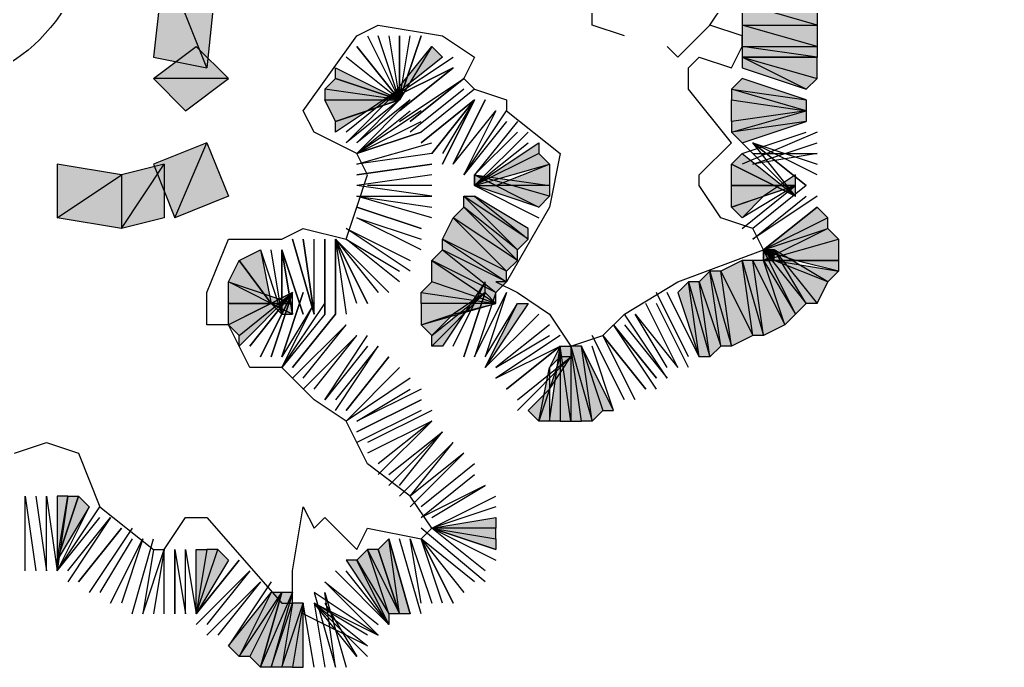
# Model space of a CAD drawing. Header units: millimetres. Extents: x 658 to 813, y 806 to 883.
# Drawn here: x 784.7222 to 785.0019, y 862.6487 to 862.8326 of the extents above; entities that cross this region are included whole.
import ezdxf

# ---------------------------------------------------------------- set-up
doc = ezdxf.new("R2010")
doc.units = ezdxf.units.MM
doc.header["$LTSCALE"] = 0.1
doc.linetypes.add('atContinuous2', pattern=[0])
for name, color, linetype in [('BATKAB', 7, 'Continuous'), ('LINK SN', 7, 'Continuous'), ('PANTAI', 7, 'Continuous'), ('pantai1', 7, 'Continuous'), ('RENC-JL-SN', 7, 'Continuous'), ('zat_Mask_solid', 7, 'Continuous')]:
    doc.layers.add(name, color=color, linetype=linetype)

msp = doc.modelspace()

# ---------------------------------------------------------------- hatches: boundary and pattern name
at = {"layer": 'pantai1'}
h = msp.add_hatch(color=7, dxfattribs=at)
h.paths.add_polyline_path([(784.92738, 862.83106), (784.94866, 862.83106), (784.92738, 862.83714)], flags=16)
h.paths.add_polyline_path([(784.94866, 862.83106), (784.92738, 862.83714), (784.94866, 862.84018)])
h = msp.add_hatch(color=7, dxfattribs=at)
h.paths.add_polyline_path([(784.92738, 862.82498), (784.94866, 862.82498), (784.92738, 862.83106)], flags=16)
h.paths.add_polyline_path([(784.94866, 862.82498), (784.92738, 862.83106), (784.94866, 862.83106)])
for points in [[(784.83922, 862.82498), (784.84226, 862.82194), (784.82706, 862.80978)], [(784.81186, 862.81586), (784.81186, 862.8189), (784.8301, 862.80978)], [(784.82098, 862.80674), (784.8301, 862.80978), (784.8301, 862.81282)], [(784.82098, 862.80674), (784.81186, 862.80066), (784.81186, 862.8037)], [(784.92738, 862.79762), (784.94562, 862.8037), (784.92434, 862.80066)], [(784.85746, 862.78546), (784.87266, 862.79154), (784.87266, 862.78546)], [(784.9365, 862.78546), (784.92434, 862.78546), (784.92434, 862.79154)], [(784.85746, 862.78546), (784.85138, 862.7885), (784.85138, 862.78546)], [(784.93346, 862.78242), (784.94258, 862.78546), (784.94258, 862.7885)], [(784.92434, 862.77938), (784.92434, 862.78546), (784.94258, 862.78546)], [(784.93346, 862.78242), (784.92738, 862.77634), (784.92434, 862.77938)], [(784.79362, 862.75202), (784.7845, 862.76418), (784.79058, 862.76722)], [(784.79362, 862.75202), (784.78146, 862.7581), (784.7845, 862.76418)], [(784.9365, 862.76418), (784.95474, 862.76114), (784.9517, 862.7581)], [(784.84834, 862.74898), (784.85442, 862.75506), (784.85442, 862.7581)], [(784.90914, 862.75506), (784.91522, 862.73682), (784.91218, 862.7581)], [(784.79362, 862.75202), (784.7997, 862.75202), (784.7997, 862.75506)], [(784.85442, 862.75506), (784.83922, 862.73986), (784.83922, 862.7429)], [(784.8453, 862.74898), (784.85746, 862.75202), (784.85442, 862.75506)], [(784.79362, 862.75202), (784.78146, 862.74594), (784.78146, 862.75202)], [(784.79362, 862.75202), (784.7997, 862.74898), (784.7997, 862.75202)], [(784.86354, 862.75202), (784.86658, 862.75202), (784.85442, 862.73378)], [(784.8453, 862.74898), (784.83922, 862.7429), (784.83618, 862.74594)], [(784.87266, 862.73378), (784.8757, 862.73682), (784.8757, 862.73986)], [(784.87266, 862.7277), (784.87874, 862.73682), (784.8757, 862.73682)], [(784.87266, 862.73378), (784.87266, 862.71858), (784.86962, 862.71858)], [(784.87266, 862.7277), (784.86962, 862.71858), (784.86658, 862.72162)], [(784.73282, 862.67906), (784.73586, 862.6973), (784.7389, 862.6973)], [(784.85746, 862.69122), (784.85746, 862.68818), (784.83922, 862.68818)], [(784.79362, 862.66994), (784.7845, 862.6517), (784.78146, 862.65474)]]:
    msp.add_hatch(color=7, dxfattribs=at).paths.add_polyline_path(points)
h = msp.add_hatch(color=7, dxfattribs=at)
h.paths.add_polyline_path([(784.92738, 862.82194), (784.94866, 862.82194), (784.92738, 862.82498)], flags=16)
h.paths.add_polyline_path([(784.94866, 862.82194), (784.92738, 862.82498), (784.94866, 862.82498)])
h = msp.add_hatch(color=7, dxfattribs=at)
h.paths.add_polyline_path([(784.92738, 862.8189), (784.94562, 862.81282), (784.92738, 862.82194)], flags=17)
h.paths.add_polyline_path([(784.94562, 862.81282), (784.92738, 862.82194), (784.94866, 862.81586)])
h.paths.add_polyline_path([(784.92738, 862.82194), (784.94866, 862.81586), (784.94866, 862.82194)], flags=17)
h = msp.add_hatch(color=7, dxfattribs=at)
h.paths.add_polyline_path([(784.80882, 862.80978), (784.8301, 862.80978), (784.80882, 862.81282)], flags=16)
h.paths.add_polyline_path([(784.8301, 862.80978), (784.80882, 862.81282), (784.81186, 862.81586)])
h = msp.add_hatch(color=7, dxfattribs=at)
h.paths.add_polyline_path([(784.92434, 862.80978), (784.94562, 862.80674), (784.92434, 862.81282)], flags=17)
h.paths.add_polyline_path([(784.94562, 862.80674), (784.92434, 862.81282), (784.94562, 862.80978)], flags=17)
h = msp.add_hatch(color=7, dxfattribs=at)
h.paths.add_polyline_path([(784.94562, 862.8037), (784.92434, 862.80066), (784.94562, 862.80674)], flags=17)
h.paths.add_polyline_path([(784.92434, 862.80066), (784.94562, 862.80674), (784.92434, 862.8037)], flags=17)
h = msp.add_hatch(color=7, dxfattribs=at)
h.paths.add_polyline_path([(784.86962, 862.79762), (784.86962, 862.79458), (784.85138, 862.78546)])
h.paths.add_polyline_path([(784.86962, 862.79458), (784.85138, 862.78546), (784.87266, 862.79154)])
h = msp.add_hatch(color=7, dxfattribs=at)
h.paths.add_polyline_path([(784.87266, 862.78546), (784.87266, 862.78242), (784.85138, 862.7885)], flags=17)
h.paths.add_polyline_path([(784.87266, 862.78242), (784.85138, 862.7885), (784.86962, 862.77938)])
h.paths.add_polyline_path([(784.85138, 862.7885), (784.86962, 862.77938), (784.85138, 862.78546)], flags=17)
h = msp.add_hatch(color=7, dxfattribs=at)
h.paths.add_polyline_path([(784.86658, 862.7733), (784.85138, 862.78242), (784.86658, 862.77026)], flags=16)
h.paths.add_polyline_path([(784.85138, 862.78242), (784.86658, 862.77026), (784.84834, 862.78242)], flags=17)
h.paths.add_polyline_path([(784.86658, 862.77026), (784.84834, 862.78242), (784.86354, 862.76722)])
h.paths.add_polyline_path([(784.84834, 862.78242), (784.86354, 862.76722), (784.84834, 862.77938)], flags=17)
h = msp.add_hatch(color=7, dxfattribs=at)
h.paths.add_polyline_path([(784.86354, 862.76722), (784.84834, 862.77938), (784.86354, 862.76418)], flags=17)
h.paths.add_polyline_path([(784.84834, 862.77938), (784.86354, 862.76418), (784.8453, 862.77634)])
h = msp.add_hatch(color=7, dxfattribs=at)
h.paths.add_polyline_path([(784.94866, 862.77938), (784.9517, 862.77634), (784.93346, 862.76722)])
h.paths.add_polyline_path([(784.9517, 862.77634), (784.93346, 862.76722), (784.9517, 862.7733)], flags=17)
h = msp.add_hatch(color=7, dxfattribs=at)
h.paths.add_polyline_path([(784.93346, 862.76722), (784.9517, 862.7733), (784.93346, 862.76418)], flags=17)
h.paths.add_polyline_path([(784.9517, 862.7733), (784.93346, 862.76418), (784.95474, 862.77026)])
h.paths.add_polyline_path([(784.93346, 862.76418), (784.95474, 862.77026), (784.95474, 862.76418)], flags=17)
h = msp.add_hatch(color=7, dxfattribs=at)
h.paths.add_polyline_path([(784.8605, 862.76114), (784.84226, 862.77026), (784.8605, 862.7581)], flags=17)
h.paths.add_polyline_path([(784.84226, 862.77026), (784.8605, 862.7581), (784.84226, 862.76722)], flags=17)
h = msp.add_hatch(color=7, dxfattribs=at)
h.paths.add_polyline_path([(784.93346, 862.76418), (784.94258, 862.74898), (784.93346, 862.76722)], flags=17)
h.paths.add_polyline_path([(784.94258, 862.74898), (784.93346, 862.76722), (784.94562, 862.75202)])
h.paths.add_polyline_path([(784.93346, 862.76722), (784.94562, 862.75202), (784.9365, 862.76722)], flags=17)
h = msp.add_hatch(color=7, dxfattribs=at)
h.paths.add_polyline_path([(784.94562, 862.75202), (784.9365, 862.76722), (784.94866, 862.75202)], flags=16)
h.paths.add_polyline_path([(784.9365, 862.76722), (784.94866, 862.75202), (784.9517, 862.7581)])
h = msp.add_hatch(color=7, dxfattribs=at)
h.paths.add_polyline_path([(784.85746, 862.75506), (784.83922, 862.76418), (784.85746, 862.75202)], flags=17)
h.paths.add_polyline_path([(784.83922, 862.76418), (784.85746, 862.75202), (784.83922, 862.7581)], flags=17)
h = msp.add_hatch(color=7, dxfattribs=at)
h.paths.add_polyline_path([(784.93042, 862.7429), (784.92738, 862.76418), (784.93346, 862.7429)], flags=16)
h.paths.add_polyline_path([(784.92738, 862.76418), (784.93346, 862.7429), (784.93042, 862.76418)])
h = msp.add_hatch(color=7, dxfattribs=at)
h.paths.add_polyline_path([(784.93346, 862.7429), (784.93042, 862.76418), (784.93954, 862.74594)])
h.paths.add_polyline_path([(784.93042, 862.76418), (784.93954, 862.74594), (784.93346, 862.76418)], flags=17)
h = msp.add_hatch(color=7, dxfattribs=at)
h.paths.add_polyline_path([(784.9213, 862.73986), (784.91826, 862.76114), (784.92434, 862.73986)], flags=16)
h.paths.add_polyline_path([(784.91826, 862.76114), (784.92434, 862.73986), (784.9213, 862.76114)])
h = msp.add_hatch(color=7, dxfattribs=at)
h.paths.add_polyline_path([(784.91522, 862.73682), (784.91218, 862.7581), (784.91826, 862.73682)], flags=16)
h.paths.add_polyline_path([(784.91218, 862.7581), (784.91826, 862.73682), (784.91522, 862.7581)])
h = msp.add_hatch(color=7, dxfattribs=at)
h.paths.add_polyline_path([(784.7845, 862.73986), (784.7845, 862.7429), (784.7997, 862.75506)])
h.paths.add_polyline_path([(784.7845, 862.7429), (784.7997, 862.75506), (784.78146, 862.74594)])
h = msp.add_hatch(color=7, dxfattribs=at)
h.paths.add_polyline_path([(784.83618, 862.74594), (784.85746, 862.75202), (784.83618, 862.75202)])
h.paths.add_polyline_path([(784.85746, 862.75202), (784.83618, 862.75202), (784.83618, 862.75506)])
h = msp.add_hatch(color=7, dxfattribs=at)
h.paths.add_polyline_path([(784.87874, 862.73986), (784.87874, 862.71858), (784.8757, 862.73986)], flags=17)
h.paths.add_polyline_path([(784.87874, 862.71858), (784.8757, 862.73986), (784.8757, 862.71858)], flags=17)
h = msp.add_hatch(color=7, dxfattribs=at)
h.paths.add_polyline_path([(784.88482, 862.71858), (784.88178, 862.71858), (784.87874, 862.73986)])
h.paths.add_polyline_path([(784.88178, 862.71858), (784.87874, 862.73986), (784.87874, 862.71858)], flags=17)
h = msp.add_hatch(color=7, dxfattribs=at)
h.paths.add_polyline_path([(784.73282, 862.6973), (784.73282, 862.67906), (784.73586, 862.6973)], flags=16)
h.paths.add_polyline_path([(784.73282, 862.67906), (784.73586, 862.6973), (784.73282, 862.67602)])
h = msp.add_hatch(color=7, dxfattribs=at)
h.paths.add_polyline_path([(784.85746, 862.68818), (784.83922, 862.68818), (784.85746, 862.68514)], flags=17)
h.paths.add_polyline_path([(784.83922, 862.68818), (784.85746, 862.68514), (784.85746, 862.6821)])
h = msp.add_hatch(color=7, dxfattribs=at)
h.paths.add_polyline_path([(784.82402, 862.6821), (784.8301, 862.66386), (784.82706, 862.68514)])
h.paths.add_polyline_path([(784.8301, 862.66386), (784.82706, 862.68514), (784.83314, 862.66386)])
h = msp.add_hatch(color=7, dxfattribs=at)
h.paths.add_polyline_path([(784.77234, 862.6821), (784.77538, 862.6821), (784.77234, 862.66386)], flags=16)
h.paths.add_polyline_path([(784.77538, 862.6821), (784.77234, 862.66386), (784.77842, 862.6821)], flags=16)
h.paths.add_polyline_path([(784.77234, 862.66386), (784.77842, 862.6821), (784.78146, 862.67906)])
h = msp.add_hatch(color=7, dxfattribs=at)
h.paths.add_polyline_path([(784.82706, 862.66386), (784.82098, 862.6821), (784.8301, 862.66386)], flags=16)
h.paths.add_polyline_path([(784.82098, 862.6821), (784.8301, 862.66386), (784.82402, 862.6821)])
h = msp.add_hatch(color=7, dxfattribs=at)
h.paths.add_polyline_path([(784.8149, 862.67906), (784.82706, 862.66082), (784.81794, 862.67906)])
h.paths.add_polyline_path([(784.82706, 862.66082), (784.81794, 862.67906), (784.82706, 862.66386)], flags=17)
h = msp.add_hatch(color=7, dxfattribs=at)
h.paths.add_polyline_path([(784.79362, 862.66994), (784.7845, 862.6517), (784.79666, 862.66994)], flags=16)
h.paths.add_polyline_path([(784.7845, 862.6517), (784.79666, 862.66994), (784.78754, 862.6517)])
h = msp.add_hatch(color=7, dxfattribs=at)
h.paths.add_polyline_path([(784.79666, 862.66994), (784.79058, 862.64866), (784.7997, 862.66994)], flags=16)
h.paths.add_polyline_path([(784.79058, 862.64866), (784.7997, 862.66994), (784.79362, 862.64866)])
h.paths.add_polyline_path([(784.7997, 862.66994), (784.79362, 862.64866), (784.7997, 862.6669)], flags=0)
h.paths.add_polyline_path([(784.79362, 862.64866), (784.7997, 862.6669), (784.79666, 862.64866)], flags=0)
h = msp.add_hatch(color=7, dxfattribs=at)
h.paths.add_polyline_path([(784.7997, 862.6669), (784.79666, 862.64866), (784.80274, 862.6669)], flags=16)
h.paths.add_polyline_path([(784.79666, 862.64866), (784.80274, 862.6669), (784.7997, 862.64866)])
h.paths.add_polyline_path([(784.80274, 862.6669), (784.7997, 862.64866), (784.80274, 862.64866)], flags=0)
at = {"layer": 'RENC-JL-SN'}
h = msp.add_hatch(color=7, dxfattribs=at)
h.paths.add_polyline_path([(784.76018, 862.82194), (784.77538, 862.8189), (784.76322, 862.8493)])
h.paths.add_polyline_path([(784.77538, 862.8189), (784.76322, 862.8493), (784.77842, 862.8493)])
h = msp.add_hatch(color=7, dxfattribs=at)
h.paths.add_polyline_path([(784.7693, 862.80674), (784.78146, 862.81586), (784.76018, 862.81586)])
h.paths.add_polyline_path([(784.78146, 862.81586), (784.76018, 862.81586), (784.77234, 862.82498)])
h = msp.add_hatch(color=7, dxfattribs=at)
h.paths.add_polyline_path([(784.76018, 862.79154), (784.76626, 862.77634), (784.77538, 862.79762)])
h.paths.add_polyline_path([(784.76626, 862.77634), (784.77538, 862.79762), (784.78146, 862.78242)])
for points in [[(784.73282, 862.79154), (784.73282, 862.77634), (784.75106, 862.7885)], [(784.73282, 862.77634), (784.75106, 862.7885), (784.75106, 862.7733)]]:
    msp.add_hatch(color=7, dxfattribs=at).paths.add_polyline_path(points)
h = msp.add_hatch(color=7, dxfattribs=at)
h.paths.add_polyline_path([(784.75106, 862.7885), (784.75106, 862.7733), (784.76322, 862.79154)], flags=17)
h.paths.add_polyline_path([(784.75106, 862.7733), (784.76322, 862.79154), (784.76322, 862.77634)], flags=17)
at = {"layer": 'zat_Mask_solid'}
for points in [[(784.92434, 862.81282), (784.94562, 862.80978), (784.92738, 862.81586)], [(784.81186, 862.8037), (784.80882, 862.80978), (784.8301, 862.80978)], [(784.94562, 862.80674), (784.92434, 862.8037), (784.92434, 862.80978)], [(784.92434, 862.79154), (784.92738, 862.79458), (784.94258, 862.78242)], [(784.9365, 862.78546), (784.94258, 862.78242), (784.94258, 862.78546)], [(784.8453, 862.77634), (784.8605, 862.76114), (784.84226, 862.77026)], [(784.86354, 862.76418), (784.8453, 862.77634), (784.8605, 862.76114)], [(784.84226, 862.76722), (784.85746, 862.75506), (784.83922, 862.76418)], [(784.8605, 862.7581), (784.84226, 862.76722), (784.85746, 862.75506)], [(784.9365, 862.76418), (784.9365, 862.76722), (784.93346, 862.76722)], [(784.94258, 862.76418), (784.93346, 862.76722), (784.93346, 862.76418)], [(784.9213, 862.76114), (784.93042, 862.7429), (784.92738, 862.76418)], [(784.93954, 862.74594), (784.93346, 862.76418), (784.94258, 862.74898)], [(784.94258, 862.76418), (784.95474, 862.76418), (784.95474, 862.76114)], [(784.91522, 862.7581), (784.9213, 862.73986), (784.91826, 862.76114)], [(784.92434, 862.73986), (784.9213, 862.76114), (784.93042, 862.7429)], [(784.78146, 862.75202), (784.78146, 862.7581), (784.7997, 862.75202)], [(784.85746, 862.75202), (784.83922, 862.7581), (784.83618, 862.75506)], [(784.91826, 862.73682), (784.91522, 862.7581), (784.9213, 862.73986)], [(784.79362, 862.75202), (784.79666, 862.74898), (784.7997, 862.74898)], [(784.84834, 862.74898), (784.84226, 862.73986), (784.83922, 862.73986)], [(784.8757, 862.73986), (784.8757, 862.71858), (784.87266, 862.71858)], [(784.87874, 862.73986), (784.88482, 862.71858), (784.88178, 862.73986)], [(784.88482, 862.71858), (784.88178, 862.73986), (784.88786, 862.72162)], [(784.88178, 862.73986), (784.88786, 862.72162), (784.8909, 862.72162)], [(784.7389, 862.6973), (784.74194, 862.69426), (784.73282, 862.67906)], [(784.81794, 862.67906), (784.82706, 862.66386), (784.82098, 862.6821)], [(784.79666, 862.66994), (784.78754, 862.6517), (784.79058, 862.64866)]]:
    msp.add_hatch(color=7, dxfattribs=at).paths.add_polyline_path(points)

# ---------------------------------------------------------------- linework, layer by layer
at = {"layer": 'BATKAB', "color": 7}
for points in [[(784.89394, 862.82802), (784.88482, 862.83106), (784.88482, 862.84626)], [(784.91826, 862.83106), (784.90914, 862.82194), (784.9061, 862.82498)]]:
    msp.add_lwpolyline(points, dxfattribs=at)
at = {"layer": 'LINK SN', "color": 7, "linetype": 'atContinuous2'}
msp.add_circle((784.69474, 862.86016), 0.0469, dxfattribs=at)
at = {"layer": 'PANTAI', "color": 7}
for points in [[(784.91826, 862.83106), (784.93042, 862.8493), (784.91522, 862.85538), (784.91522, 862.86146), (784.9213, 862.8797), (784.92738, 862.88578), (784.96082, 862.88882), (784.96994, 862.88274), (784.97298, 862.87666), (784.97298, 862.86754), (784.97602, 862.86146), (784.9821, 862.8645), (784.99122, 862.8645), (784.99122, 862.85842), (784.9973, 862.85538), (785.00338, 862.85842)], [(784.72066, 862.70946), (784.72978, 862.7125), (784.7389, 862.70946), (784.74498, 862.69426), (784.76018, 862.6821), (784.76322, 862.6821), (784.7693, 862.69122), (784.77538, 862.69122), (784.79666, 862.6669), (784.7997, 862.6669), (784.7997, 862.67602), (784.80274, 862.69426), (784.80578, 862.68818), (784.80882, 862.69122), (784.81794, 862.6821), (784.82098, 862.68818), (784.83618, 862.68514), (784.83922, 862.68818), (784.83314, 862.6973), (784.82098, 862.70642), (784.8149, 862.71858), (784.80578, 862.72466), (784.79666, 862.73378), (784.78754, 862.73378), (784.78146, 862.74594), (784.77538, 862.74594), (784.77538, 862.75506), (784.78146, 862.77026), (784.79666, 862.77026), (784.80274, 862.7733), (784.8149, 862.77026), (784.81794, 862.77938), (784.82098, 862.7885), (784.81794, 862.79458), (784.80578, 862.80066), (784.80274, 862.80674), (784.81794, 862.82802), (784.82402, 862.83106), (784.84226, 862.82802), (784.85138, 862.82194), (784.84834, 862.81586), (784.85138, 862.81282), (784.8605, 862.80978), (784.8605, 862.80674), (784.8757, 862.79458), (784.87266, 862.77938), (784.8605, 862.7581), (784.85746, 862.7581), (784.86354, 862.75506), (784.87266, 862.74898), (784.87874, 862.73986), (784.88786, 862.7429), (784.89394, 862.74898), (784.90914, 862.7581), (784.93346, 862.76722), (784.93042, 862.7733), (784.9213, 862.77634), (784.91522, 862.78546), (784.91522, 862.7885), (784.92434, 862.79762), (784.91218, 862.81282), (784.91218, 862.8189), (784.91522, 862.82194), (784.92434, 862.8189), (784.92738, 862.82498), (784.92738, 862.82802), (784.91826, 862.83106)]]:
    msp.add_lwpolyline(points, dxfattribs=at)
at = {"layer": 'pantai1', "color": 7, "linetype": 'atContinuous2'}
for p, q in [((784.85138, 862.78546), (784.86962, 862.79762)), ((784.86962, 862.79762), (784.86962, 862.79458)), ((784.86962, 862.79458), (784.85138, 862.78546)), ((784.86962, 862.79458), (784.85138, 862.78546)), ((784.87266, 862.79154), (784.86962, 862.79458)), ((784.85138, 862.78546), (784.87266, 862.79154)), ((784.7997, 862.75506), (784.78146, 862.74594)), ((784.7845, 862.7429), (784.7997, 862.75506)), ((784.7997, 862.75506), (784.7845, 862.73986)), ((784.7845, 862.7429), (784.7997, 862.75506)), ((784.83618, 862.75202), (784.83618, 862.75506)), ((784.83618, 862.75506), (784.85746, 862.75202)), ((784.83618, 862.74594), (784.85746, 862.75202)), ((784.85746, 862.75202), (784.83618, 862.75202)), ((784.83618, 862.75202), (784.83618, 862.74594)), ((784.85746, 862.75202), (784.83618, 862.75202)), ((784.78146, 862.74594), (784.7845, 862.7429)), ((784.7845, 862.73986), (784.7845, 862.7429)), ((784.73282, 862.6973), (784.73282, 862.67906)), ((784.73282, 862.67906), (784.73586, 862.6973)), ((784.73586, 862.6973), (784.73282, 862.6973)), ((784.73282, 862.67906), (784.73586, 862.6973)), ((784.73586, 862.6973), (784.73282, 862.67602)), ((784.82706, 862.68514), (784.82402, 862.6821)), ((784.8301, 862.66386), (784.82706, 862.68514)), ((784.8301, 862.66386), (784.82706, 862.68514)), ((784.82706, 862.68514), (784.83314, 862.66386)), ((784.82402, 862.6821), (784.8301, 862.66386)), ((784.73282, 862.67602), (784.73282, 862.67906)), ((784.83314, 862.66386), (784.8301, 862.66386))]:
    msp.add_line(p, q, dxfattribs=at)
at = {"layer": 'pantai1', "color": 7}
for points in [[(784.94866, 862.83106), (784.92738, 862.83714), (784.94866, 862.84018), (784.94866, 862.83106)], [(784.92738, 862.83106), (784.94866, 862.83106), (784.92738, 862.83714), (784.92738, 862.83106)], [(784.92738, 862.82498), (784.94866, 862.82498), (784.92738, 862.83106), (784.92738, 862.82498)], [(784.94866, 862.82498), (784.92738, 862.83106), (784.94866, 862.83106), (784.94866, 862.82498)], [(784.82098, 862.82802), (784.8301, 862.80978), (784.82402, 862.82802)], [(784.82706, 862.82802), (784.8301, 862.80978), (784.8301, 862.82802), (784.8301, 862.80978), (784.83314, 862.82802)], [(784.83618, 862.82802), (784.8301, 862.80978), (784.83618, 862.82802)], [(784.81794, 862.82498), (784.8301, 862.80978), (784.81794, 862.82498)], [(784.83922, 862.82498), (784.84226, 862.82194), (784.82706, 862.80978), (784.83922, 862.82498)], [(784.83922, 862.82498), (784.8301, 862.80978)], [(784.92738, 862.82194), (784.94866, 862.82194), (784.92738, 862.82498), (784.92738, 862.82194)], [(784.94866, 862.82194), (784.92738, 862.82498), (784.94866, 862.82498), (784.94866, 862.82194)], [(784.81186, 862.8189), (784.8301, 862.80978), (784.8149, 862.82194)], [(784.84226, 862.82194), (784.82706, 862.80978), (784.8453, 862.82194)], [(784.92738, 862.8189), (784.94562, 862.81282), (784.92738, 862.82194), (784.92738, 862.8189)], [(784.94562, 862.81282), (784.92738, 862.82194), (784.94866, 862.81586), (784.94562, 862.81282)], [(784.92738, 862.82194), (784.94866, 862.81586), (784.94866, 862.82194), (784.92738, 862.82194)], [(784.81186, 862.81586), (784.81186, 862.8189), (784.8301, 862.80978), (784.81186, 862.81586)], [(784.82706, 862.80978), (784.8453, 862.8189), (784.82706, 862.80978), (784.8453, 862.8189), (784.8301, 862.80674), (784.8453, 862.8189)], [(784.92738, 862.8189), (784.94562, 862.81282)], [(784.8301, 862.80978), (784.80882, 862.81282), (784.81186, 862.81586), (784.8301, 862.80978)], [(784.8301, 862.8037), (784.84834, 862.81586), (784.83314, 862.8037), (784.84834, 862.81586)], [(784.92434, 862.81282), (784.94562, 862.80978), (784.92738, 862.81586), (784.92434, 862.81282)], [(784.80882, 862.80978), (784.8301, 862.80978), (784.80882, 862.81282), (784.80882, 862.80978)], [(784.81794, 862.79458), (784.83314, 862.80978), (784.81794, 862.79762), (784.8301, 862.80978), (784.8149, 862.79762), (784.8301, 862.81282), (784.8149, 862.80066)], [(784.82098, 862.80674), (784.8301, 862.80978), (784.8301, 862.81282), (784.82098, 862.80674)], [(784.84834, 862.81282), (784.83314, 862.80066)], [(784.85138, 862.81282), (784.83618, 862.80066)], [(784.92434, 862.80978), (784.94562, 862.80674), (784.92434, 862.81282), (784.92434, 862.80978)], [(784.94562, 862.80674), (784.92434, 862.81282), (784.94562, 862.80978), (784.94562, 862.80674)], [(784.81186, 862.8037), (784.80882, 862.80978), (784.8301, 862.80978), (784.81186, 862.8037)], [(784.85138, 862.80978), (784.83618, 862.79762), (784.85138, 862.80978), (784.83922, 862.79458), (784.85138, 862.80978), (784.84226, 862.79458)], [(784.84226, 862.79154), (784.85138, 862.80978), (784.84226, 862.79154)], [(784.8453, 862.79154), (784.85442, 862.80978), (784.8453, 862.79154), (784.85442, 862.80978)], [(784.94562, 862.80674), (784.92434, 862.8037), (784.92434, 862.80978), (784.94562, 862.80674)], [(784.82098, 862.80674), (784.81186, 862.80066), (784.81186, 862.8037), (784.82098, 862.80674)], [(784.83618, 862.80674), (784.81794, 862.79458), (784.83314, 862.80674)], [(784.8453, 862.79154), (784.85746, 862.80674), (784.84834, 862.7885), (784.8605, 862.80674)], [(784.94562, 862.8037), (784.92434, 862.80066), (784.94562, 862.80674), (784.94562, 862.8037)], [(784.92434, 862.80066), (784.94562, 862.80674), (784.92434, 862.8037), (784.92434, 862.80066)], [(784.81794, 862.79458), (784.83618, 862.80066), (784.81794, 862.79458), (784.83618, 862.8037)], [(784.8605, 862.8037), (784.84834, 862.7885)], [(784.86354, 862.8037), (784.85138, 862.7885), (784.86354, 862.80066)], [(784.92738, 862.79762), (784.94562, 862.8037), (784.92434, 862.80066), (784.92738, 862.79762)], [(784.92738, 862.79762), (784.94562, 862.8037)], [(784.86658, 862.80066), (784.85138, 862.78546), (784.86658, 862.79762)], [(784.94866, 862.80066), (784.92738, 862.79154)], [(784.92738, 862.79458), (784.94562, 862.80066)], [(784.83922, 862.79458), (784.81794, 862.79154), (784.83922, 862.79762)], [(784.92738, 862.79762), (784.94258, 862.78242), (784.93042, 862.79762), (784.94562, 862.78546), (784.93042, 862.79762), (784.94562, 862.78546)], [(784.94866, 862.7885), (784.93042, 862.79762), (784.94866, 862.79154)], [(784.93042, 862.79458), (784.94866, 862.79458), (784.93042, 862.79154), (784.94866, 862.79762)], [(784.92434, 862.79154), (784.92738, 862.79458), (784.94258, 862.78242), (784.92434, 862.79154)], [(784.83922, 862.79154), (784.81794, 862.7885), (784.83922, 862.79154)], [(784.85746, 862.78546), (784.87266, 862.79154), (784.87266, 862.78546), (784.85746, 862.78546)], [(784.9365, 862.78546), (784.92434, 862.78546), (784.92434, 862.79154), (784.9365, 862.78546)], [(784.83922, 862.7885), (784.81794, 862.78546)], [(784.85746, 862.78546), (784.85138, 862.7885), (784.85138, 862.78546), (784.85746, 862.78546)], [(784.87266, 862.78546), (784.87266, 862.78242), (784.85138, 862.7885), (784.87266, 862.78546)], [(784.87266, 862.78242), (784.85138, 862.7885), (784.86962, 862.77938), (784.87266, 862.78242)], [(784.85138, 862.7885), (784.86962, 862.77938), (784.85138, 862.78546), (784.85138, 862.7885)], [(784.93346, 862.78242), (784.94258, 862.78546), (784.94258, 862.7885), (784.93346, 862.78242)], [(784.81794, 862.78242), (784.83922, 862.78242), (784.81794, 862.78546)], [(784.83922, 862.78546), (784.82098, 862.78546)], [(784.86962, 862.77938), (784.85138, 862.78546), (784.86962, 862.77634)], [(784.92434, 862.77938), (784.92434, 862.78546), (784.94258, 862.78546), (784.92434, 862.77938)], [(784.92738, 862.7733), (784.94258, 862.78546), (784.92738, 862.77634)], [(784.94562, 862.78546), (784.93042, 862.7733)], [(784.9365, 862.78546), (784.94258, 862.78242), (784.94258, 862.78546), (784.9365, 862.78546)], [(784.83922, 862.77634), (784.81794, 862.78242), (784.83922, 862.77938)], [(784.85138, 862.78242), (784.86658, 862.77026), (784.84834, 862.78242), (784.85138, 862.78242)], [(784.86658, 862.77026), (784.84834, 862.78242), (784.86354, 862.76722), (784.86658, 862.77026)], [(784.84834, 862.78242), (784.86354, 862.76722), (784.84834, 862.77938), (784.84834, 862.78242)], [(784.86658, 862.7733), (784.85138, 862.78242), (784.86658, 862.77026), (784.86658, 862.7733)], [(784.93346, 862.78242), (784.92738, 862.77634), (784.92434, 862.77938), (784.93346, 862.78242)], [(784.94866, 862.78242), (784.93042, 862.77026), (784.94562, 862.78242)], [(784.81794, 862.77938), (784.83618, 862.7733), (784.81794, 862.77938)], [(784.84834, 862.77938), (784.86354, 862.76418), (784.8453, 862.77634), (784.84834, 862.77938)], [(784.86354, 862.76722), (784.84834, 862.77938), (784.86354, 862.76418), (784.86354, 862.76722)], [(784.94866, 862.77938), (784.9517, 862.77634), (784.93346, 862.76722), (784.94866, 862.77938)], [(784.94866, 862.77938), (784.93346, 862.76722)], [(784.83618, 862.76722), (784.81794, 862.77634), (784.83618, 862.77026)], [(784.8453, 862.77634), (784.8605, 862.76114), (784.84226, 862.77026), (784.8453, 862.77634)], [(784.86354, 862.76418), (784.8453, 862.77634), (784.8605, 862.76114), (784.86354, 862.76418)], [(784.9517, 862.77634), (784.93346, 862.76722), (784.9517, 862.7733), (784.9517, 862.77634)], [(784.83314, 862.76114), (784.8149, 862.7733), (784.83314, 862.76418)], [(784.93346, 862.76722), (784.9517, 862.7733), (784.93346, 862.76418), (784.93346, 862.76722)], [(784.9517, 862.7733), (784.93346, 862.76418), (784.95474, 862.77026), (784.9517, 862.7733)], [(784.7997, 862.77026), (784.80578, 862.74898), (784.7997, 862.77026)], [(784.80274, 862.77026), (784.80578, 862.74898), (784.80274, 862.77026)], [(784.80578, 862.74898), (784.80578, 862.77026)], [(784.80882, 862.74898), (784.80882, 862.77026), (784.80882, 862.74898)], [(784.81186, 862.77026), (784.81186, 862.74898), (784.81186, 862.77026), (784.8149, 862.74898)], [(784.81794, 862.75202), (784.81186, 862.77026), (784.82098, 862.75202), (784.81186, 862.77026), (784.82402, 862.75506)], [(784.82706, 862.75506), (784.81186, 862.77026)], [(784.8301, 862.7581), (784.8149, 862.77026), (784.8301, 862.76114)], [(784.8605, 862.76114), (784.84226, 862.77026), (784.8605, 862.7581), (784.8605, 862.76114)], [(784.84226, 862.77026), (784.8605, 862.7581), (784.84226, 862.76722), (784.84226, 862.77026)], [(784.93346, 862.76418), (784.95474, 862.77026), (784.95474, 862.76418), (784.93346, 862.76418)], [(784.79362, 862.75202), (784.7845, 862.76418), (784.79058, 862.76722), (784.79362, 862.75202)], [(784.79058, 862.76722), (784.79666, 862.74898), (784.79362, 862.76722)], [(784.79666, 862.74898), (784.79666, 862.76722), (784.79666, 862.74898)], [(784.79666, 862.76722), (784.7997, 862.74898), (784.79666, 862.76722), (784.7997, 862.74898)], [(784.80274, 862.74898), (784.79666, 862.76722), (784.80274, 862.74898), (784.79666, 862.76722)], [(784.84226, 862.76722), (784.85746, 862.75506), (784.83922, 862.76418), (784.84226, 862.76722)], [(784.8605, 862.7581), (784.84226, 862.76722), (784.85746, 862.75506), (784.8605, 862.7581)], [(784.93346, 862.76418), (784.94258, 862.74898), (784.93346, 862.76722), (784.93346, 862.76418)], [(784.94258, 862.74898), (784.93346, 862.76722), (784.94562, 862.75202), (784.94258, 862.74898)], [(784.93346, 862.76722), (784.94562, 862.75202), (784.9365, 862.76722), (784.93346, 862.76722)], [(784.9365, 862.76418), (784.9365, 862.76722), (784.93346, 862.76722), (784.9365, 862.76418)], [(784.94258, 862.76418), (784.93346, 862.76722), (784.93346, 862.76418), (784.94258, 862.76418)], [(784.94562, 862.75202), (784.9365, 862.76722), (784.94866, 862.75202), (784.94562, 862.75202)], [(784.9365, 862.76722), (784.94866, 862.75202), (784.9517, 862.7581), (784.9365, 862.76722)], [(784.79362, 862.75202), (784.78146, 862.7581), (784.7845, 862.76418), (784.79362, 862.75202)], [(784.85746, 862.75506), (784.83922, 862.76418), (784.85746, 862.75202), (784.85746, 862.75506)], [(784.83922, 862.76418), (784.85746, 862.75202), (784.83922, 862.7581), (784.83922, 862.76418)], [(784.9213, 862.76114), (784.93042, 862.7429), (784.92738, 862.76418), (784.9213, 862.76114)], [(784.93042, 862.7429), (784.92738, 862.76418), (784.93346, 862.7429), (784.93042, 862.7429)], [(784.92738, 862.76418), (784.93346, 862.7429), (784.93042, 862.76418), (784.92738, 862.76418)], [(784.93346, 862.7429), (784.93042, 862.76418), (784.93954, 862.74594), (784.93346, 862.7429)], [(784.93042, 862.76418), (784.93954, 862.74594), (784.93346, 862.76418), (784.93042, 862.76418)], [(784.93954, 862.74594), (784.93346, 862.76418), (784.94258, 862.74898), (784.93954, 862.74594)], [(784.9365, 862.76418), (784.95474, 862.76114), (784.9517, 862.7581), (784.9365, 862.76418)], [(784.94258, 862.76418), (784.95474, 862.76418), (784.95474, 862.76114), (784.94258, 862.76418)], [(784.91522, 862.7581), (784.9213, 862.73986), (784.91826, 862.76114), (784.91522, 862.7581)], [(784.9213, 862.73986), (784.91826, 862.76114), (784.92434, 862.73986), (784.9213, 862.73986)], [(784.91826, 862.76114), (784.92434, 862.73986), (784.9213, 862.76114), (784.91826, 862.76114)], [(784.92434, 862.73986), (784.9213, 862.76114), (784.93042, 862.7429), (784.92434, 862.73986)], [(784.78146, 862.75202), (784.78146, 862.7581), (784.7997, 862.75202), (784.78146, 862.75202)], [(784.85746, 862.75202), (784.83922, 862.7581), (784.83618, 862.75506), (784.85746, 862.75202)], [(784.8453, 862.73986), (784.85442, 862.7581)], [(784.84834, 862.74898), (784.85442, 862.75506), (784.85442, 862.7581), (784.84834, 862.74898)], [(784.90914, 862.75506), (784.91522, 862.73682), (784.91218, 862.7581), (784.90914, 862.75506)], [(784.91522, 862.73682), (784.91218, 862.7581), (784.91826, 862.73682), (784.91522, 862.73682)], [(784.91218, 862.7581), (784.91826, 862.73682), (784.91522, 862.7581), (784.91218, 862.7581)], [(784.91826, 862.73682), (784.91522, 862.7581), (784.9213, 862.73986), (784.91826, 862.73682)], [(784.78754, 862.73986), (784.7997, 862.75506), (784.78754, 862.73986)], [(784.79058, 862.73682), (784.7997, 862.75506), (784.79058, 862.73682)], [(784.79362, 862.73682), (784.7997, 862.75506), (784.79362, 862.73682)], [(784.79362, 862.75202), (784.7997, 862.75202), (784.7997, 862.75506), (784.79362, 862.75202)], [(784.79666, 862.73378), (784.80578, 862.75202), (784.79666, 862.73682), (784.80274, 862.75506), (784.79666, 862.73682), (784.80274, 862.75506)], [(784.85442, 862.75506), (784.83922, 862.73986), (784.83922, 862.7429), (784.85442, 862.75506)], [(784.8453, 862.74898), (784.85746, 862.75202), (784.85442, 862.75506), (784.8453, 862.74898)], [(784.84834, 862.73682), (784.85442, 862.75506), (784.84834, 862.73682)], [(784.85746, 862.75506), (784.85138, 862.73682), (784.8605, 862.75506), (784.85442, 862.73682), (784.86354, 862.75202)], [(784.91218, 862.73682), (784.90306, 862.75506)], [(784.91522, 862.73682), (784.9061, 862.75506)], [(784.79362, 862.75202), (784.78146, 862.74594), (784.78146, 862.75202), (784.79362, 862.75202)], [(784.79362, 862.75202), (784.7997, 862.74898), (784.7997, 862.75202), (784.79362, 862.75202)], [(784.79362, 862.75202), (784.79666, 862.74898), (784.7997, 862.74898), (784.79362, 862.75202)], [(784.80882, 862.74898), (784.79666, 862.73378), (784.80882, 862.75202)], [(784.86354, 862.75202), (784.86658, 862.75202), (784.85442, 862.73378), (784.86354, 862.75202)], [(784.9061, 862.73378), (784.89698, 862.74898), (784.90914, 862.73378), (784.90002, 862.75202)], [(784.91218, 862.73378), (784.90306, 862.75202)], [(784.7997, 862.73378), (784.81186, 862.74898), (784.7997, 862.73378)], [(784.8453, 862.74898), (784.83922, 862.7429), (784.83618, 862.74594), (784.8453, 862.74898)], [(784.84834, 862.74898), (784.84226, 862.73986), (784.83922, 862.73986), (784.84834, 862.74898)], [(784.85442, 862.73378), (784.86962, 862.74898), (784.85442, 862.73378)], [(784.89394, 862.74594), (784.9061, 862.73074), (784.89394, 862.74898)], [(784.80274, 862.73074), (784.8149, 862.74594), (784.7997, 862.73074)], [(784.87266, 862.74594), (784.85746, 862.73378), (784.87266, 862.7429)], [(784.90306, 862.7277), (784.8909, 862.74594), (784.90306, 862.73074), (784.8909, 862.74594)], [(784.80578, 862.7277), (784.81794, 862.7429), (784.80274, 862.7277)], [(784.82098, 862.73986), (784.80882, 862.72466), (784.82098, 862.7429)], [(784.8757, 862.7429), (784.85746, 862.73074), (784.8757, 862.73986), (784.8605, 862.7277), (784.8757, 862.73986)], [(784.89394, 862.72466), (784.88482, 862.7429)], [(784.89698, 862.72466), (784.88786, 862.7429), (784.90002, 862.7277), (784.88786, 862.7429)], [(784.81186, 862.72162), (784.82402, 862.73986), (784.81186, 862.72466)], [(784.87266, 862.73378), (784.8757, 862.73682), (784.8757, 862.73986), (784.87266, 862.73378)], [(784.8757, 862.73986), (784.8757, 862.71858), (784.87266, 862.71858), (784.8757, 862.73986)], [(784.87874, 862.73986), (784.87874, 862.71858), (784.8757, 862.73986), (784.87874, 862.73986)], [(784.87874, 862.71858), (784.8757, 862.73986), (784.8757, 862.71858), (784.87874, 862.71858)], [(784.88482, 862.71858), (784.88178, 862.71858), (784.87874, 862.73986), (784.88482, 862.71858)], [(784.88178, 862.71858), (784.87874, 862.73986), (784.87874, 862.71858), (784.88178, 862.71858)], [(784.87874, 862.73986), (784.88482, 862.71858), (784.88178, 862.73986), (784.87874, 862.73986)], [(784.88482, 862.71858), (784.88178, 862.73986), (784.88786, 862.72162), (784.88482, 862.71858)], [(784.88178, 862.73986), (784.88786, 862.72162), (784.8909, 862.72162), (784.88178, 862.73986)], [(784.8909, 862.72162), (784.88482, 862.73986)], [(784.82706, 862.73682), (784.8149, 862.72162), (784.82706, 862.73682)], [(784.86354, 862.72466), (784.87874, 862.73682), (784.86354, 862.72162)], [(784.87266, 862.7277), (784.87874, 862.73682), (784.8757, 862.73682), (784.87266, 862.7277)], [(784.83314, 862.73074), (784.8149, 862.71858), (784.8301, 862.73378), (784.8149, 862.71858)], [(784.87266, 862.73378), (784.87266, 862.71858), (784.86962, 862.71858), (784.87266, 862.73378)], [(784.83618, 862.7277), (784.81794, 862.71858), (784.83314, 862.7277)], [(784.87266, 862.7277), (784.86962, 862.71858), (784.86658, 862.72162), (784.87266, 862.7277)], [(784.83618, 862.72466), (784.81794, 862.71554), (784.83618, 862.72466)], [(784.83618, 862.72162), (784.81794, 862.7125)], [(784.83922, 862.72162), (784.82098, 862.7125)], [(784.83922, 862.71858), (784.82098, 862.70946)], [(784.82402, 862.70338), (784.83922, 862.71858), (784.82402, 862.70642)], [(784.8301, 862.70034), (784.84226, 862.71554), (784.82706, 862.70034)], [(784.82706, 862.70338), (784.84226, 862.71554)], [(784.83314, 862.69426), (784.84834, 862.70946), (784.83314, 862.6973), (784.8453, 862.7125), (784.8301, 862.6973)], [(784.85138, 862.70642), (784.83618, 862.69426)], [(784.83922, 862.69122), (784.85442, 862.70034), (784.83618, 862.69122), (784.85138, 862.70338)], [(784.7237, 862.67602), (784.7237, 862.6973), (784.72674, 862.67602)], [(784.72674, 862.6973), (784.72978, 862.67602), (784.72978, 862.6973), (784.73282, 862.67602)], [(784.73282, 862.67906), (784.73586, 862.6973), (784.7389, 862.6973), (784.73282, 862.67906)], [(784.7389, 862.6973), (784.74194, 862.69426), (784.73282, 862.67906), (784.7389, 862.6973)], [(784.85746, 862.69426), (784.83922, 862.68818), (784.85746, 862.6973)], [(784.74194, 862.69426), (784.73282, 862.67602), (784.74498, 862.69426)], [(784.73282, 862.67602), (784.74498, 862.69122)], [(784.73586, 862.67602), (784.74802, 862.69122), (784.73586, 862.67298)], [(784.85746, 862.69122), (784.85746, 862.68818), (784.83922, 862.68818), (784.85746, 862.69122)], [(784.75106, 862.68818), (784.7389, 862.67298), (784.75106, 862.68818)], [(784.7541, 862.68818), (784.74194, 862.66994)], [(784.85442, 862.67298), (784.83618, 862.68818)], [(784.85442, 862.67602), (784.83922, 862.68818), (784.85746, 862.67906)], [(784.83922, 862.68818), (784.85746, 862.6821)], [(784.85746, 862.68818), (784.83922, 862.68818), (784.85746, 862.68514), (784.85746, 862.68818)], [(784.83922, 862.68818), (784.85746, 862.68514), (784.85746, 862.6821), (784.83922, 862.68818)], [(784.7541, 862.68514), (784.74498, 862.66994)], [(784.74802, 862.6669), (784.75714, 862.68514), (784.75106, 862.6669)], [(784.7541, 862.66386), (784.76018, 862.68514)], [(784.83314, 862.66386), (784.82706, 862.68514)], [(784.83618, 862.66386), (784.8301, 862.68514)], [(784.83618, 862.6669), (784.83314, 862.68514), (784.83922, 862.6669)], [(784.84226, 862.6669), (784.83618, 862.68514), (784.8453, 862.6669), (784.83618, 862.68514), (784.84834, 862.66994)], [(784.85138, 862.67298), (784.83618, 862.68514)], [(784.76018, 862.6821), (784.75714, 862.66386), (784.76322, 862.6821), (784.76018, 862.66386)], [(784.76322, 862.66386), (784.76322, 862.6821)], [(784.76626, 862.66386), (784.76626, 862.6821), (784.76626, 862.66386)], [(784.76626, 862.6821), (784.7693, 862.66386), (784.7693, 862.6821), (784.77234, 862.66386), (784.77234, 862.6821)], [(784.77234, 862.6821), (784.77538, 862.6821), (784.77234, 862.66386), (784.77234, 862.6821)], [(784.77538, 862.6821), (784.77234, 862.66386), (784.77842, 862.6821), (784.77538, 862.6821)], [(784.77234, 862.66386), (784.77842, 862.6821), (784.78146, 862.67906), (784.77234, 862.66386)], [(784.81794, 862.67906), (784.82706, 862.66386), (784.82098, 862.6821), (784.81794, 862.67906)], [(784.82706, 862.66386), (784.82098, 862.6821), (784.8301, 862.66386), (784.82706, 862.66386)], [(784.82098, 862.6821), (784.8301, 862.66386), (784.82402, 862.6821), (784.82098, 862.6821)], [(784.73282, 862.67906), (784.73282, 862.67602), (784.73282, 862.67906)], [(784.77234, 862.66386), (784.7845, 862.67906), (784.77234, 862.66386)], [(784.8149, 862.67906), (784.82706, 862.66082), (784.81794, 862.67906), (784.8149, 862.67906)], [(784.82706, 862.66082), (784.81794, 862.67906), (784.82706, 862.66386), (784.82706, 862.66082)], [(784.77234, 862.66082), (784.78754, 862.67602), (784.77538, 862.66082)], [(784.81186, 862.67602), (784.82706, 862.66082), (784.8149, 862.67602)], [(784.77538, 862.65778), (784.79058, 862.67298), (784.77842, 862.65778)], [(784.79362, 862.67298), (784.78146, 862.65474)], [(784.82402, 862.65778), (784.80882, 862.67298), (784.82402, 862.66082)], [(784.79362, 862.66994), (784.7845, 862.6517), (784.78146, 862.65474), (784.79362, 862.66994)], [(784.79362, 862.66994), (784.7845, 862.6517), (784.79666, 862.66994), (784.79362, 862.66994)], [(784.7845, 862.6517), (784.79666, 862.66994), (784.78754, 862.6517), (784.7845, 862.6517)], [(784.79666, 862.66994), (784.78754, 862.6517), (784.79058, 862.64866), (784.79666, 862.66994)], [(784.79666, 862.66994), (784.79058, 862.64866), (784.7997, 862.66994), (784.79666, 862.66994)], [(784.79058, 862.64866), (784.7997, 862.66994), (784.79362, 862.64866), (784.79058, 862.64866)], [(784.7997, 862.66994), (784.79362, 862.64866), (784.7997, 862.6669), (784.7997, 862.66994)], [(784.80578, 862.66994), (784.81186, 862.64866), (784.80882, 862.66994), (784.8149, 862.64866)], [(784.82098, 862.65778), (784.80578, 862.6669), (784.82402, 862.65778), (784.80578, 862.66994)], [(784.79362, 862.64866), (784.7997, 862.6669), (784.79666, 862.64866), (784.79362, 862.64866)], [(784.7997, 862.6669), (784.79666, 862.64866), (784.80274, 862.6669), (784.7997, 862.6669)], [(784.79666, 862.64866), (784.80274, 862.6669), (784.7997, 862.64866), (784.79666, 862.64866)], [(784.80274, 862.6669), (784.7997, 862.64866), (784.80274, 862.64866), (784.80274, 862.6669)], [(784.80578, 862.64866), (784.80274, 862.6669)], [(784.80578, 862.6669), (784.82098, 862.65474), (784.80274, 862.66386)], [(784.80578, 862.6669), (784.80882, 862.64866)], [(784.80882, 862.6669), (784.81794, 862.6517), (784.80578, 862.6669), (784.82098, 862.6517)]]:
    msp.add_lwpolyline(points, dxfattribs=at)
at = {"layer": 'RENC-JL-SN', "color": 7, "linetype": 'atContinuous2'}
for p, q in [((784.76322, 862.8493), (784.76018, 862.82194)), ((784.77538, 862.8189), (784.76322, 862.8493)), ((784.77538, 862.8189), (784.76322, 862.8493)), ((784.77842, 862.8493), (784.77538, 862.8189)), ((784.76018, 862.81586), (784.77234, 862.82498)), ((784.77234, 862.82498), (784.78146, 862.81586)), ((784.76018, 862.82194), (784.77538, 862.8189)), ((784.78146, 862.81586), (784.76018, 862.81586)), ((784.76018, 862.81586), (784.7693, 862.80674)), ((784.78146, 862.81586), (784.76018, 862.81586)), ((784.7693, 862.80674), (784.78146, 862.81586)), ((784.77538, 862.79762), (784.76018, 862.79154)), ((784.76626, 862.77634), (784.77538, 862.79762)), ((784.76626, 862.77634), (784.77538, 862.79762)), ((784.77538, 862.79762), (784.78146, 862.78242)), ((784.76018, 862.79154), (784.76626, 862.77634)), ((784.78146, 862.78242), (784.76626, 862.77634))]:
    msp.add_line(p, q, dxfattribs=at)
at = {"layer": 'RENC-JL-SN', "color": 7}
for points in [[(784.73282, 862.79154), (784.73282, 862.77634), (784.75106, 862.7885), (784.73282, 862.79154)], [(784.75106, 862.7885), (784.75106, 862.7733), (784.76322, 862.79154), (784.75106, 862.7885)], [(784.75106, 862.7733), (784.76322, 862.79154), (784.76322, 862.77634), (784.75106, 862.7733)], [(784.73282, 862.77634), (784.75106, 862.7885), (784.75106, 862.7733), (784.73282, 862.77634)]]:
    msp.add_lwpolyline(points, dxfattribs=at)

doc.saveas('drawing.dxf')
